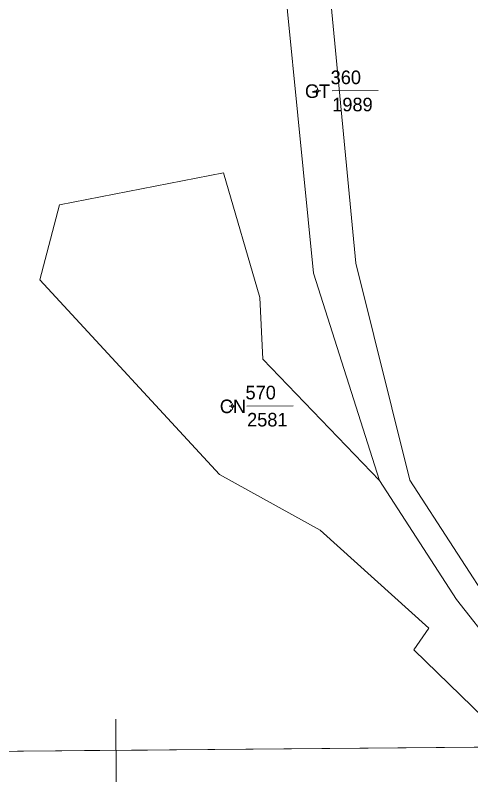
# Model space of a CAD drawing. Header units: metres. Extents: x 550490 to 551626, y 1839168 to 1840631.
# Drawn here: x 550940.3 to 551027.6, y 1839488 to 1839634.7 of the extents above; entities that cross this region are included whole.
import ezdxf
from ezdxf.enums import TextEntityAlignment as Align

# ---------------------------------------------------------------- set-up
doc = ezdxf.new("R2010")
doc.units = ezdxf.units.M
doc.header["$MEASUREMENT"] = 0
for name, color, linetype, lineweight in [('Level 10', 7, 'Continuous', 0), ('Level 11', 7, 'Continuous', 0), ('Level 13', 7, 'Continuous', 0), ('Level 22', 7, 'Continuous', 0), ('Level 63', 7, 'Continuous', 0)]:
    doc.layers.add(name, color=color, linetype=linetype, lineweight=lineweight)
doc.styles.add('Style-FmSimple', font='FmSimple.shx')

# ---------------------------------------------------------------- blocks, each defined once
blk = doc.blocks.new('CENTRD')
at = {"layer": 'Level 11', "linetype": 'Continuous', "lineweight": 0}
h = blk.add_hatch(color=1, dxfattribs=at)
edge = h.paths.add_edge_path()
edge.add_arc((0.2, 0.2), 1.5, 0, 360)
at = {"layer": 'Level 11', "color": 1, "linetype": 'Continuous', "lineweight": 0}
for p, q in [((0, 6.2), (-6.2, 0)), ((0, 12.4), (0, 6.2)), ((6.2, 0.2), (0, 6.2)), ((0.2, -6.2), (6.2, 0.2)), ((12.4, 0.2), (6.2, 0.2)), ((-6.2, 0), (-12.4, 0)), ((-6.2, 0), (0.2, -6.2)), ((0.2, -6.2), (0.2, -12.4))]:
    blk.add_line(p, q, dxfattribs=at)
blk = doc.blocks.new('N_THUA_328')
at = {"layer": 'Level 13', "color": 3, "linetype": 'Continuous', "lineweight": 0}
blk.add_line((355904.61, 1839520.12), (355913.45, 1839520.2), dxfattribs=at)
at = {"layer": 'Level 13', "color": 3, "linetype": 'Continuous', "lineweight": 0, "style": 'Style-FmSimple'}
for s, p in [('360', (355904.34, 1839522.71999)), ('GT', (355899.42, 1839520.07999)), ('1989', (355904.64, 1839517.51999))]:
    blk.add_text(s, height=2.59998, dxfattribs=at).set_placement(p, align=Align.MIDDLE_LEFT)
blk = doc.blocks.new('N_THUA_439')
at = {"layer": 'Level 13', "color": 3, "linetype": 'Continuous', "lineweight": 0}
blk.add_line((355888.33, 1839459.8), (355897.17, 1839459.87), dxfattribs=at)
at = {"layer": 'Level 13', "color": 3, "linetype": 'Continuous', "lineweight": 0, "style": 'Style-FmSimple'}
for s, p in [('570', (355888.06, 1839462.38999)), ('CN', (355883.14, 1839459.74999)), ('2581', (355888.36, 1839457.19999))]:
    blk.add_text(s, height=2.59998, dxfattribs=at).set_placement(p, align=Align.MIDDLE_LEFT)

msp = doc.modelspace()

# ---------------------------------------------------------------- linework, layer by layer
at = {"layer": 'Level 10', "color": 2, "linetype": 'Continuous', "lineweight": 0, "flags": 128}
for points in [[(550990.52, 1839743.43), (550981.46, 1839745.93), (550997.38, 1839585.34), (551010.01, 1839545.67)], [(551041.27, 1839512.94), (551032.49, 1839519.94), (551015.82, 1839545.72), (551005.49, 1839587.27), (550990.52, 1839743.43)], [(551010.01, 1839545.67), (551024.74, 1839522.88), (551032.02, 1839513.59), (551043.65, 1839495.93)], [(550751.43, 1839492.21), (551044.41, 1839494.77)]]:
    msp.add_lwpolyline(points, dxfattribs=at)
at = {"layer": 'Level 10', "color": 1, "linetype": 'Continuous', "lineweight": 0, "flags": 128}
msp.add_lwpolyline([(551010.01, 1839545.67), (550987.68, 1839568.89), (550987.11, 1839580.68), (550980.18, 1839604.54), (550948.78, 1839598.41), (550945.02, 1839584.09), (550979.41, 1839546.84), (550998.64, 1839536.17), (551019.4, 1839517.4), (551016.58, 1839513.28), (551034.49, 1839495.85), (551043.65, 1839495.93)], dxfattribs=at)
at = {"layer": 'Level 22', "color": 3, "linetype": 'Continuous', "lineweight": 0, "flags": 128}
msp.add_lwpolyline([(550751.43, 1839492.21), (551559.41, 1839499.28)], dxfattribs=at)
at = {"layer": 'Level 63', "color": 7, "linetype": 'Continuous', "lineweight": 0}
for p, q in [((550959.65, 1839488.04), (550959.55, 1839500.03)), ((550953.6, 1839493.98), (550965.6, 1839494.09))]:
    msp.add_line(p, q, dxfattribs=at)

# ---------------------------------------------------------------- block references
at = {"layer": 'Level 11', "color": 1, "linetype": 'Continuous', "lineweight": 0, "xscale": 0.04999813735168662, "yscale": 0.04999813735168662, "zscale": 0.04999813735168662}
for p in [(550998.12, 1839620.22), (550981.84, 1839559.89)]:
    msp.add_blockref('CENTRD', p, dxfattribs=at)
at = {"layer": 'Level 13', "color": 3, "linetype": 'Continuous', "lineweight": 0}
for name in ['N_THUA_328', 'N_THUA_439']:
    msp.add_blockref(name, (195096.31, 100.12), dxfattribs=at)

doc.saveas('drawing.dxf')
